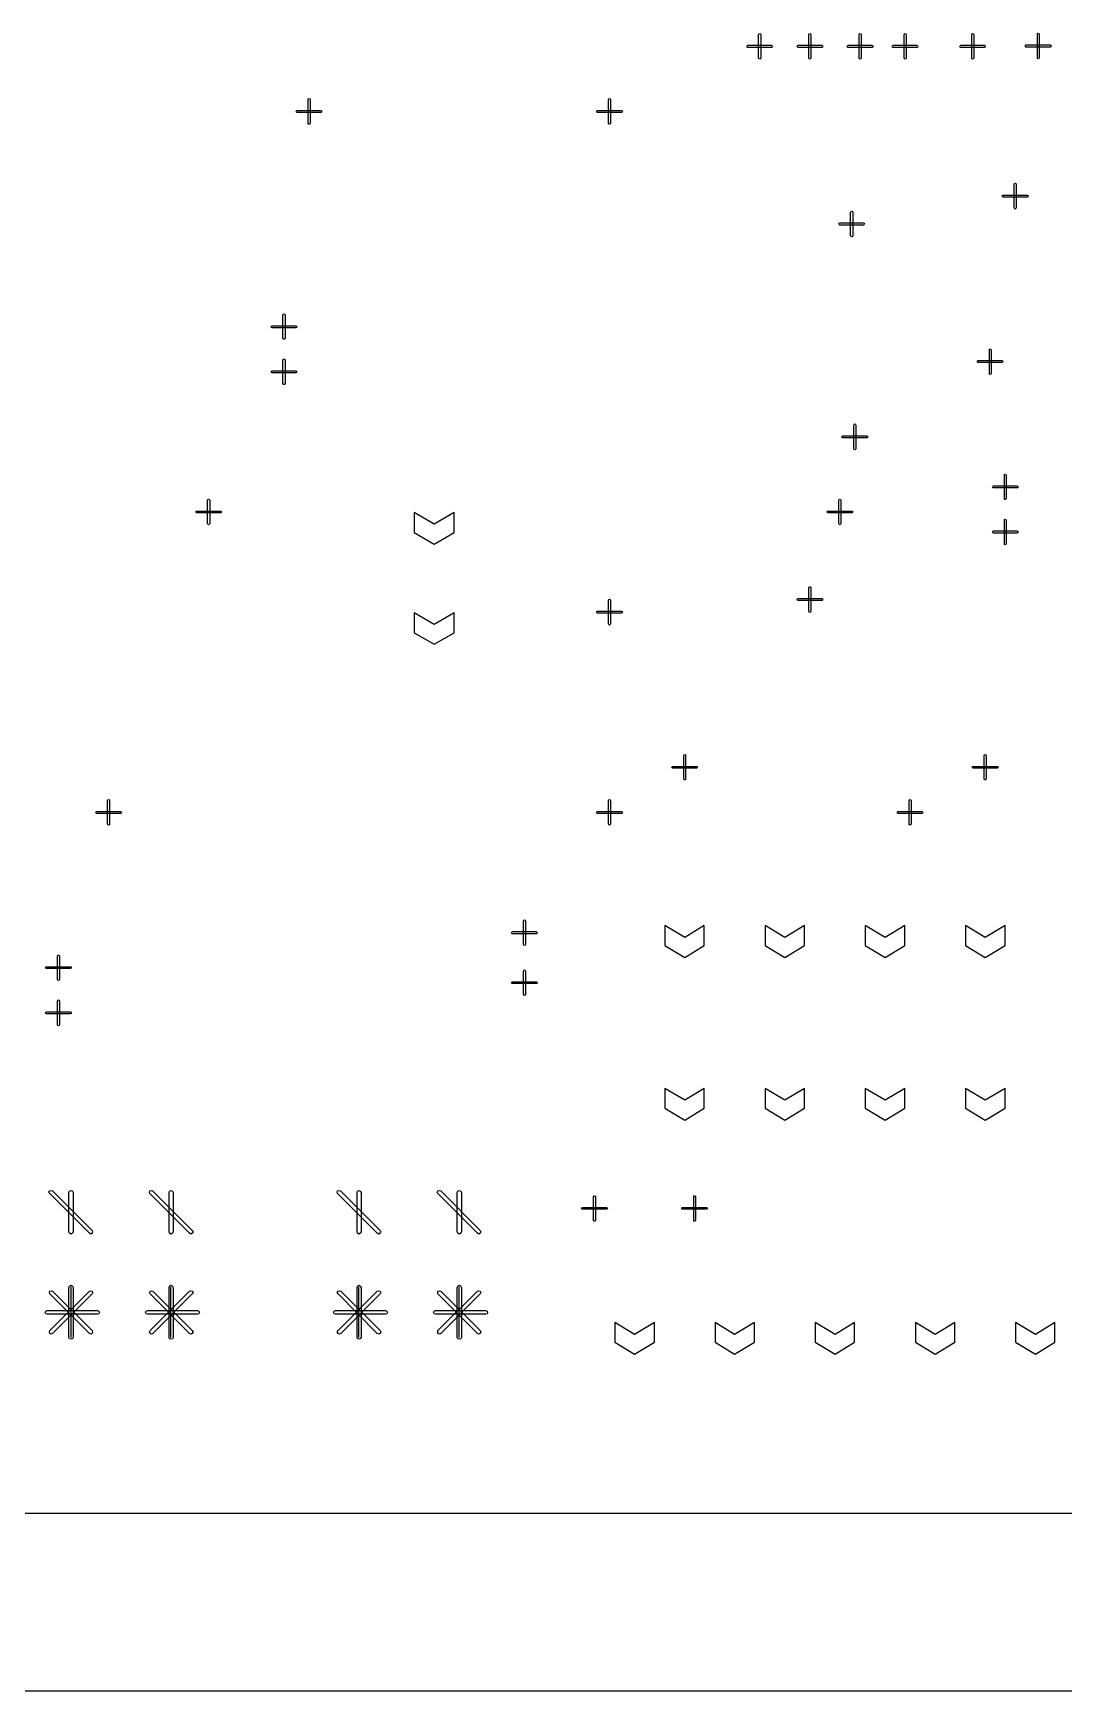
# Model space of a CAD drawing. Extents: x -658 to 530, y -320 to 521.
# Drawn here: x 167.1 to 241, y -12.7 to 106.2 of the extents above; entities that cross this region are included whole.
import ezdxf

# ---------------------------------------------------------------- set-up
doc = ezdxf.new("R2010")
doc.units = 0
doc.layers.add('1', color=1, linetype='CONTINUOUS')

msp = doc.modelspace()

# ---------------------------------------------------------------- linework, layer by layer
at = {"layer": '1'}
for p, q in [((219.1, 106.12), (219.13, 106.17)), ((219.1, 104.42), (219.1, 106.12)), ((219.13, 106.17), (219.18, 106.2)), ((219.18, 106.2), (219.23, 106.17)), ((219.23, 106.17), (219.25, 106.12)), ((219.25, 106.12), (219.25, 104.42)), ((222.7, 106.12), (222.73, 106.17)), ((222.7, 104.42), (222.7, 106.12)), ((222.73, 106.17), (222.78, 106.2)), ((222.78, 106.2), (222.83, 106.17)), ((222.83, 106.17), (222.85, 106.12)), ((222.85, 106.12), (222.85, 104.42)), ((226.3, 106.12), (226.33, 106.17)), ((226.3, 104.42), (226.3, 106.12)), ((226.33, 106.17), (226.38, 106.2)), ((226.38, 106.2), (226.43, 106.17)), ((226.43, 106.17), (226.45, 106.12)), ((226.45, 106.12), (226.45, 104.42)), ((229.53, 106.12), (229.55, 106.17)), ((229.53, 104.42), (229.53, 106.12)), ((229.55, 106.17), (229.6, 106.2)), ((229.6, 106.2), (229.65, 106.17)), ((229.65, 106.17), (229.68, 106.12)), ((229.68, 106.12), (229.68, 104.42)), ((234.38, 106.12), (234.4, 106.17)), ((234.38, 104.42), (234.38, 106.12)), ((234.4, 106.17), (234.45, 106.2)), ((234.45, 106.2), (234.5, 106.17)), ((234.5, 106.17), (234.53, 106.12)), ((234.53, 106.12), (234.53, 104.42)), ((239.1, 106.2), (239.15, 106.22)), ((239.1, 106.15), (239.1, 106.2)), ((239.1, 104.45), (239.1, 106.15)), ((239.15, 106.22), (239.2, 106.2)), ((239.2, 106.2), (239.23, 106.15)), ((239.23, 106.15), (239.23, 104.45)), ((218.25, 105.27), (218.28, 105.32)), ((218.28, 105.22), (218.25, 105.27)), ((218.28, 105.32), (218.33, 105.35)), ((218.33, 105.2), (218.28, 105.22)), ((218.33, 105.35), (220.03, 105.35)), ((220.03, 105.2), (218.33, 105.2)), ((220.03, 105.35), (220.08, 105.32)), ((220.08, 105.22), (220.03, 105.2)), ((220.08, 105.32), (220.1, 105.27)), ((220.1, 105.27), (220.08, 105.22)), ((221.85, 105.27), (221.88, 105.32)), ((221.88, 105.22), (221.85, 105.27)), ((221.88, 105.32), (221.93, 105.35)), ((221.93, 105.2), (221.88, 105.22)), ((221.93, 105.35), (223.63, 105.35)), ((223.63, 105.2), (221.93, 105.2)), ((223.63, 105.35), (223.68, 105.32)), ((223.68, 105.22), (223.63, 105.2)), ((223.68, 105.32), (223.7, 105.27)), ((223.7, 105.27), (223.68, 105.22)), ((225.45, 105.27), (225.48, 105.32)), ((225.48, 105.22), (225.45, 105.27)), ((225.48, 105.32), (225.53, 105.35)), ((225.53, 105.2), (225.48, 105.22)), ((225.53, 105.35), (227.23, 105.35)), ((227.23, 105.2), (225.53, 105.2)), ((227.23, 105.35), (227.28, 105.32)), ((227.28, 105.22), (227.23, 105.2)), ((227.28, 105.32), (227.28, 105.27)), ((227.28, 105.27), (227.28, 105.22)), ((228.68, 105.27), (228.7, 105.32)), ((228.7, 105.22), (228.68, 105.27)), ((228.7, 105.32), (228.75, 105.35)), ((228.75, 105.2), (228.7, 105.22)), ((228.75, 105.35), (230.45, 105.35)), ((230.45, 105.2), (228.75, 105.2)), ((230.45, 105.35), (230.5, 105.32)), ((230.5, 105.22), (230.45, 105.2)), ((230.5, 105.32), (230.53, 105.27)), ((230.53, 105.27), (230.5, 105.22)), ((233.53, 105.27), (233.55, 105.32)), ((233.55, 105.22), (233.53, 105.27)), ((233.55, 105.32), (233.6, 105.35)), ((233.6, 105.2), (233.55, 105.22)), ((233.6, 105.35), (235.3, 105.35)), ((235.3, 105.2), (233.6, 105.2)), ((235.3, 105.35), (235.35, 105.32)), ((235.35, 105.22), (235.3, 105.2)), ((235.35, 105.32), (235.38, 105.27)), ((235.38, 105.27), (235.35, 105.22)), ((238.25, 105.35), (238.3, 105.37)), ((238.25, 105.3), (238.25, 105.35)), ((238.25, 105.25), (238.25, 105.3)), ((238.3, 105.22), (238.25, 105.25)), ((238.3, 105.37), (240, 105.37)), ((240, 105.22), (238.3, 105.22)), ((240, 105.37), (240.05, 105.35)), ((240.05, 105.25), (240, 105.22)), ((240.05, 105.35), (240.08, 105.3)), ((240.08, 105.3), (240.05, 105.25)), ((219.13, 104.37), (219.1, 104.42)), ((219.18, 104.35), (219.13, 104.37)), ((219.23, 104.37), (219.18, 104.35)), ((219.25, 104.42), (219.23, 104.37)), ((222.73, 104.37), (222.7, 104.42)), ((222.78, 104.35), (222.73, 104.37)), ((222.83, 104.37), (222.78, 104.35)), ((222.85, 104.42), (222.83, 104.37)), ((226.33, 104.37), (226.3, 104.42)), ((226.38, 104.35), (226.33, 104.37)), ((226.43, 104.37), (226.38, 104.35)), ((226.45, 104.42), (226.43, 104.37)), ((229.55, 104.37), (229.53, 104.42)), ((229.6, 104.35), (229.55, 104.37)), ((229.65, 104.37), (229.6, 104.35)), ((229.68, 104.42), (229.65, 104.37)), ((234.4, 104.37), (234.38, 104.42)), ((234.45, 104.35), (234.4, 104.37)), ((234.5, 104.37), (234.45, 104.35)), ((234.53, 104.42), (234.5, 104.37)), ((239.1, 104.4), (239.1, 104.45)), ((239.15, 104.37), (239.1, 104.4)), ((239.2, 104.4), (239.15, 104.37)), ((239.23, 104.45), (239.2, 104.4)), ((186.78, 101.45), (186.8, 101.5)), ((186.78, 99.75), (186.78, 101.45)), ((186.8, 101.5), (186.85, 101.53)), ((186.85, 101.53), (186.9, 101.5)), ((186.9, 101.5), (186.93, 101.45)), ((186.93, 101.45), (186.93, 99.75)), ((208.33, 101.45), (208.35, 101.5)), ((208.33, 99.75), (208.33, 101.45)), ((208.35, 101.5), (208.4, 101.53)), ((208.4, 101.53), (208.45, 101.5)), ((208.45, 101.5), (208.48, 101.45)), ((208.48, 101.45), (208.48, 99.75)), ((185.93, 100.6), (185.95, 100.65)), ((185.95, 100.55), (185.93, 100.6)), ((185.95, 100.65), (186, 100.68)), ((186, 100.53), (185.95, 100.55)), ((186, 100.68), (187.7, 100.68)), ((187.7, 100.53), (186, 100.53)), ((187.7, 100.68), (187.75, 100.65)), ((187.75, 100.55), (187.7, 100.53)), ((187.75, 100.65), (187.75, 100.6)), ((187.75, 100.6), (187.75, 100.55)), ((207.48, 100.6), (207.5, 100.65)), ((207.5, 100.55), (207.48, 100.6)), ((207.5, 100.65), (207.55, 100.68)), ((207.55, 100.53), (207.5, 100.55)), ((207.55, 100.68), (209.25, 100.68)), ((209.25, 100.53), (207.55, 100.53)), ((209.25, 100.68), (209.3, 100.65)), ((209.3, 100.55), (209.25, 100.53)), ((209.3, 100.65), (209.33, 100.6)), ((209.33, 100.6), (209.3, 100.55)), ((186.8, 99.7), (186.78, 99.75)), ((186.85, 99.7), (186.8, 99.7)), ((186.9, 99.7), (186.85, 99.7)), ((186.93, 99.75), (186.9, 99.7)), ((208.35, 99.7), (208.33, 99.75)), ((208.4, 99.7), (208.35, 99.7)), ((208.45, 99.7), (208.4, 99.7)), ((208.48, 99.75), (208.45, 99.7)), ((237.43, 95.38), (237.45, 95.43)), ((237.43, 93.68), (237.43, 95.38)), ((237.45, 95.43), (237.5, 95.45)), ((237.5, 95.45), (237.55, 95.43)), ((237.55, 95.43), (237.58, 95.38)), ((237.58, 95.38), (237.58, 93.68)), ((236.58, 94.53), (236.6, 94.58)), ((236.6, 94.48), (236.58, 94.53)), ((236.6, 94.58), (236.65, 94.6)), ((236.65, 94.45), (236.6, 94.48)), ((236.65, 94.6), (238.35, 94.6)), ((238.35, 94.45), (236.65, 94.45)), ((238.35, 94.6), (238.4, 94.58)), ((238.4, 94.48), (238.35, 94.45)), ((238.4, 94.58), (238.43, 94.53)), ((238.43, 94.53), (238.4, 94.48)), ((225.7, 93.38), (225.73, 93.43)), ((225.7, 91.68), (225.7, 93.38)), ((225.73, 93.43), (225.78, 93.45)), ((225.78, 93.45), (225.83, 93.43)), ((225.83, 93.43), (225.85, 93.38)), ((225.85, 93.38), (225.85, 91.68)), ((237.45, 93.63), (237.43, 93.68)), ((237.5, 93.6), (237.45, 93.63)), ((237.55, 93.63), (237.5, 93.6)), ((237.58, 93.68), (237.55, 93.63)), ((224.85, 92.53), (224.88, 92.58)), ((224.88, 92.48), (224.85, 92.53)), ((224.88, 92.58), (224.93, 92.6)), ((224.93, 92.45), (224.88, 92.48)), ((224.93, 92.6), (226.63, 92.6)), ((226.63, 92.45), (224.93, 92.45)), ((225.73, 91.63), (225.7, 91.68)), ((225.78, 91.6), (225.73, 91.63)), ((225.83, 91.63), (225.78, 91.6)), ((225.85, 91.68), (225.83, 91.63)), ((226.63, 92.6), (226.68, 92.58)), ((226.68, 92.48), (226.63, 92.45)), ((226.68, 92.58), (226.7, 92.53)), ((226.7, 92.53), (226.68, 92.48)), ((184.98, 86), (185, 86.05)), ((184.98, 84.3), (184.98, 86)), ((185, 86.05), (185.05, 86.07)), ((185.05, 86.07), (185.1, 86.05)), ((185.1, 86.05), (185.13, 86)), ((185.13, 86), (185.13, 84.3)), ((184.13, 85.15), (184.15, 85.2)), ((184.15, 85.1), (184.13, 85.15)), ((184.15, 85.2), (184.2, 85.22)), ((184.2, 85.07), (184.15, 85.1)), ((184.2, 85.22), (185.9, 85.22)), ((185.9, 85.07), (184.2, 85.07)), ((185.9, 85.22), (185.95, 85.2)), ((185.95, 85.1), (185.9, 85.07)), ((185.95, 85.2), (185.98, 85.15)), ((185.98, 85.15), (185.95, 85.1)), ((185, 84.25), (184.98, 84.3)), ((185.05, 84.25), (185, 84.25)), ((185.1, 84.25), (185.05, 84.25)), ((185.13, 84.3), (185.1, 84.25)), ((235.65, 83.5), (235.65, 83.55)), ((235.65, 83.55), (235.7, 83.55)), ((235.65, 81.8), (235.65, 83.5)), ((235.7, 83.55), (235.75, 83.55)), ((235.75, 83.55), (235.78, 83.5)), ((235.78, 83.5), (235.78, 81.8)), ((184.98, 82.77), (185, 82.82)), ((184.98, 81.07), (184.98, 82.77)), ((185, 82.82), (185.05, 82.85)), ((185.05, 82.85), (185.1, 82.82)), ((185.1, 82.82), (185.13, 82.77)), ((185.13, 82.77), (185.13, 81.07)), ((234.8, 82.7), (234.85, 82.73)), ((234.8, 82.65), (234.8, 82.7)), ((234.8, 82.6), (234.8, 82.65)), ((234.85, 82.58), (234.8, 82.6)), ((234.85, 82.73), (236.55, 82.73)), ((236.55, 82.58), (234.85, 82.58)), ((236.55, 82.73), (236.6, 82.7)), ((236.6, 82.6), (236.55, 82.58)), ((236.6, 82.7), (236.63, 82.65)), ((236.63, 82.65), (236.6, 82.6)), ((184.13, 81.92), (184.15, 81.97)), ((184.15, 81.87), (184.13, 81.92)), ((184.15, 81.97), (184.2, 82)), ((184.2, 81.85), (184.15, 81.87)), ((184.2, 82), (185.9, 82)), ((185.9, 81.85), (184.2, 81.85)), ((185, 81.02), (184.98, 81.07)), ((185.05, 81), (185, 81.02)), ((185.1, 81.02), (185.05, 81)), ((185.13, 81.07), (185.1, 81.02)), ((185.9, 82), (185.95, 81.97)), ((185.95, 81.87), (185.9, 81.85)), ((185.95, 81.97), (185.98, 81.92)), ((185.98, 81.92), (185.95, 81.87)), ((235.65, 81.75), (235.65, 81.8)), ((235.7, 81.73), (235.65, 81.75)), ((235.75, 81.75), (235.7, 81.73)), ((235.78, 81.8), (235.75, 81.75)), ((225.1, 77.3), (225.15, 77.33)), ((225.15, 77.33), (226.85, 77.33)), ((225.93, 78.1), (225.95, 78.15)), ((225.93, 76.4), (225.93, 78.1)), ((225.95, 78.15), (226, 78.18)), ((226, 78.18), (226.05, 78.15)), ((226.05, 78.15), (226.08, 78.1)), ((226.08, 78.1), (226.08, 76.4)), ((226.85, 77.33), (226.9, 77.3)), ((225.1, 77.25), (225.1, 77.3)), ((225.1, 77.2), (225.1, 77.25)), ((225.15, 77.18), (225.1, 77.2)), ((226.85, 77.18), (225.15, 77.18)), ((225.95, 76.35), (225.93, 76.4)), ((226, 76.33), (225.95, 76.35)), ((226.05, 76.35), (226, 76.33)), ((226.08, 76.4), (226.05, 76.35)), ((226.9, 77.2), (226.85, 77.18)), ((226.9, 77.3), (226.93, 77.25)), ((226.93, 77.25), (226.9, 77.2)), ((236.73, 74.55), (236.78, 74.58)), ((236.73, 74.5), (236.73, 74.55)), ((236.73, 72.8), (236.73, 74.5)), ((236.78, 74.58), (236.83, 74.55)), ((236.83, 74.55), (236.85, 74.5)), ((236.85, 74.5), (236.85, 72.8)), ((179.58, 72.7), (179.6, 72.75)), ((179.58, 71.03), (179.58, 72.7)), ((179.6, 72.75), (179.65, 72.78)), ((179.65, 72.78), (179.7, 72.75)), ((179.7, 72.75), (179.73, 72.7)), ((179.73, 72.7), (179.73, 71.03)), ((224.85, 72.7), (224.88, 72.75)), ((224.85, 71.03), (224.85, 72.7)), ((224.88, 72.75), (224.93, 72.78)), ((224.93, 72.78), (224.98, 72.75)), ((224.98, 72.75), (225, 72.7)), ((225, 72.7), (225, 71.03)), ((235.88, 73.65), (235.9, 73.7)), ((235.9, 73.6), (235.88, 73.65)), ((235.9, 73.7), (235.95, 73.73)), ((235.95, 73.6), (235.9, 73.6)), ((235.95, 73.73), (237.63, 73.73)), ((237.63, 73.6), (235.95, 73.6)), ((236.73, 72.75), (236.73, 72.8)), ((236.78, 72.75), (236.73, 72.75)), ((236.83, 72.75), (236.78, 72.75)), ((236.85, 72.8), (236.83, 72.75)), ((237.63, 73.73), (237.68, 73.7)), ((237.68, 73.6), (237.63, 73.6)), ((237.68, 73.7), (237.7, 73.65)), ((237.7, 73.65), (237.68, 73.6)), ((178.73, 71.88), (178.75, 71.93)), ((178.75, 71.83), (178.73, 71.88)), ((178.75, 71.93), (178.8, 71.93)), ((178.8, 71.8), (178.75, 71.83)), ((178.8, 71.93), (180.5, 71.93)), ((180.5, 71.8), (178.8, 71.8)), ((180.5, 71.93), (180.55, 71.93)), ((180.55, 71.83), (180.5, 71.8)), ((180.55, 71.93), (180.58, 71.88)), ((180.58, 71.88), (180.55, 71.83)), ((195.83, 70.98), (194.4, 71.83)), ((194.4, 71.83), (194.4, 70.4)), ((197.25, 71.83), (195.83, 70.98)), ((197.25, 70.4), (197.25, 71.83)), ((224, 71.88), (224.03, 71.93)), ((224.03, 71.83), (224, 71.88)), ((224.03, 71.93), (224.08, 71.93)), ((224.08, 71.8), (224.03, 71.83)), ((224.08, 71.93), (225.78, 71.93)), ((225.78, 71.8), (224.08, 71.8)), ((225.78, 71.93), (225.83, 71.93)), ((225.83, 71.83), (225.78, 71.8)), ((225.83, 71.93), (225.85, 71.88)), ((225.85, 71.88), (225.83, 71.83)), ((179.6, 70.98), (179.58, 71.03)), ((179.65, 70.95), (179.6, 70.98)), ((179.7, 70.98), (179.65, 70.95)), ((179.73, 71.03), (179.7, 70.98)), ((194.4, 70.4), (195.83, 69.55)), ((195.83, 69.55), (197.25, 70.4)), ((224.88, 70.98), (224.85, 71.03)), ((224.93, 70.95), (224.88, 70.98)), ((224.98, 70.98), (224.93, 70.95)), ((225, 71.03), (224.98, 70.98)), ((235.88, 70.43), (235.9, 70.48)), ((235.9, 70.38), (235.88, 70.43)), ((235.9, 70.48), (235.95, 70.5)), ((235.95, 70.35), (235.9, 70.38)), ((235.95, 70.5), (237.63, 70.5)), ((237.63, 70.35), (235.95, 70.35)), ((236.73, 71.33), (236.78, 71.35)), ((236.73, 71.28), (236.73, 71.33)), ((236.73, 69.58), (236.73, 71.28)), ((236.78, 71.35), (236.83, 71.33)), ((236.83, 71.33), (236.85, 71.28)), ((236.85, 71.28), (236.85, 69.58)), ((237.63, 70.5), (237.68, 70.48)), ((237.68, 70.38), (237.63, 70.35)), ((237.68, 70.48), (237.7, 70.43)), ((237.7, 70.43), (237.68, 70.38)), ((236.73, 69.53), (236.73, 69.58)), ((236.78, 69.5), (236.73, 69.53)), ((236.83, 69.53), (236.78, 69.5)), ((236.85, 69.58), (236.83, 69.53)), ((208.33, 65.53), (208.35, 65.58)), ((208.33, 63.83), (208.33, 65.53)), ((208.35, 65.58), (208.4, 65.6)), ((208.4, 65.6), (208.45, 65.58)), ((208.45, 65.58), (208.48, 65.53)), ((208.48, 65.53), (208.48, 63.83)), ((221.85, 65.58), (221.88, 65.63)), ((221.88, 65.53), (221.85, 65.58)), ((221.88, 65.63), (221.93, 65.65)), ((221.93, 65.5), (221.88, 65.53)), ((221.93, 65.65), (223.63, 65.65)), ((223.63, 65.5), (221.93, 65.5)), ((222.7, 66.43), (222.73, 66.48)), ((222.7, 64.73), (222.7, 66.43)), ((222.73, 66.48), (222.78, 66.5)), ((222.78, 66.5), (222.83, 66.48)), ((222.83, 66.48), (222.85, 66.43)), ((222.85, 66.43), (222.85, 64.73)), ((223.63, 65.65), (223.68, 65.63)), ((223.68, 65.53), (223.63, 65.5)), ((223.68, 65.63), (223.7, 65.58)), ((223.7, 65.58), (223.68, 65.53)), ((195.83, 63.78), (194.4, 64.63)), ((194.4, 64.63), (194.4, 63.2)), ((197.25, 64.63), (195.83, 63.78)), ((197.25, 63.2), (197.25, 64.63)), ((207.48, 64.68), (207.5, 64.73)), ((207.5, 64.63), (207.48, 64.68)), ((207.5, 64.73), (207.55, 64.75)), ((207.55, 64.6), (207.5, 64.63)), ((207.55, 64.75), (209.25, 64.75)), ((209.25, 64.6), (207.55, 64.6)), ((209.25, 64.75), (209.3, 64.73)), ((209.3, 64.63), (209.25, 64.6)), ((209.3, 64.73), (209.33, 64.68)), ((209.33, 64.68), (209.3, 64.63)), ((222.73, 64.68), (222.7, 64.73)), ((222.78, 64.65), (222.73, 64.68)), ((222.83, 64.68), (222.78, 64.65)), ((222.85, 64.73), (222.83, 64.68)), ((194.4, 63.2), (195.83, 62.38)), ((195.83, 62.38), (197.25, 63.2)), ((208.35, 63.78), (208.33, 63.83)), ((208.4, 63.75), (208.35, 63.78)), ((208.45, 63.78), (208.4, 63.75)), ((208.48, 63.83), (208.45, 63.78)), ((212.88, 53.55), (212.9, 53.6)), ((212.9, 53.5), (212.88, 53.55)), ((212.9, 53.6), (212.95, 53.6)), ((212.95, 53.6), (214.65, 53.6)), ((213.73, 54.38), (213.75, 54.43)), ((213.73, 52.7), (213.73, 54.38)), ((213.75, 54.43), (213.8, 54.45)), ((213.8, 54.45), (213.85, 54.43)), ((213.85, 54.43), (213.85, 54.38)), ((213.85, 54.38), (213.85, 52.7)), ((214.65, 53.6), (214.7, 53.6)), ((214.7, 53.6), (214.7, 53.55)), ((214.7, 53.55), (214.7, 53.5)), ((234.43, 53.55), (234.45, 53.6)), ((234.45, 53.5), (234.43, 53.55)), ((234.45, 53.6), (234.5, 53.6)), ((234.5, 53.6), (236.2, 53.6)), ((235.28, 54.38), (235.3, 54.43)), ((235.28, 52.7), (235.28, 54.38)), ((235.3, 54.43), (235.35, 54.45)), ((235.35, 54.45), (235.4, 54.43)), ((235.4, 54.43), (235.43, 54.38)), ((235.43, 54.38), (235.43, 52.7)), ((236.2, 53.6), (236.25, 53.6)), ((236.25, 53.6), (236.28, 53.55)), ((236.28, 53.55), (236.25, 53.5)), ((212.95, 53.48), (212.9, 53.5)), ((214.65, 53.48), (212.95, 53.48)), ((213.75, 52.65), (213.73, 52.7)), ((213.8, 52.63), (213.75, 52.65)), ((213.85, 52.65), (213.8, 52.63)), ((213.85, 52.7), (213.85, 52.65)), ((214.7, 53.5), (214.65, 53.48)), ((234.5, 53.48), (234.45, 53.5)), ((236.2, 53.48), (234.5, 53.48)), ((235.3, 52.65), (235.28, 52.7)), ((235.35, 52.63), (235.3, 52.65)), ((235.4, 52.65), (235.35, 52.63)), ((235.43, 52.7), (235.4, 52.65)), ((236.25, 53.5), (236.2, 53.48)), ((172.4, 51.15), (172.43, 51.2)), ((172.4, 49.45), (172.4, 51.15)), ((172.43, 51.2), (172.48, 51.23)), ((172.48, 51.23), (172.53, 51.2)), ((172.53, 51.2), (172.55, 51.15)), ((172.55, 51.15), (172.55, 49.45)), ((208.33, 51.15), (208.35, 51.2)), ((208.33, 49.45), (208.33, 51.15)), ((208.35, 51.2), (208.4, 51.23)), ((208.4, 51.23), (208.45, 51.2)), ((208.45, 51.2), (208.48, 51.15)), ((208.48, 51.15), (208.48, 49.45)), ((229.9, 51.2), (229.95, 51.23)), ((229.9, 51.15), (229.9, 51.2)), ((229.9, 49.45), (229.9, 51.15)), ((229.95, 51.23), (230, 51.2)), ((230, 51.2), (230.03, 51.15)), ((230.03, 51.15), (230.03, 49.45)), ((171.55, 50.3), (171.58, 50.35)), ((171.58, 50.25), (171.55, 50.3)), ((171.58, 50.35), (171.63, 50.38)), ((171.63, 50.23), (171.58, 50.25)), ((171.63, 50.38), (173.33, 50.38)), ((173.33, 50.23), (171.63, 50.23)), ((173.33, 50.38), (173.38, 50.35)), ((173.38, 50.25), (173.33, 50.23)), ((173.38, 50.35), (173.4, 50.3)), ((173.4, 50.3), (173.38, 50.25)), ((207.48, 50.3), (207.5, 50.35)), ((207.5, 50.25), (207.48, 50.3)), ((207.5, 50.35), (207.55, 50.38)), ((207.55, 50.23), (207.5, 50.25)), ((207.55, 50.38), (209.25, 50.38)), ((209.25, 50.23), (207.55, 50.23)), ((209.25, 50.38), (209.3, 50.35)), ((209.3, 50.25), (209.25, 50.23)), ((209.3, 50.35), (209.33, 50.3)), ((209.33, 50.3), (209.3, 50.25)), ((229.05, 50.35), (229.1, 50.38)), ((229.05, 50.3), (229.05, 50.35)), ((229.05, 50.25), (229.05, 50.3)), ((229.1, 50.23), (229.05, 50.25)), ((229.1, 50.38), (230.8, 50.38)), ((230.8, 50.23), (229.1, 50.23)), ((230.8, 50.38), (230.85, 50.35)), ((230.85, 50.25), (230.8, 50.23)), ((230.85, 50.35), (230.88, 50.3)), ((230.88, 50.3), (230.85, 50.25)), ((172.43, 49.4), (172.4, 49.45)), ((172.48, 49.38), (172.43, 49.4)), ((172.53, 49.4), (172.48, 49.38)), ((172.55, 49.45), (172.53, 49.4)), ((208.35, 49.4), (208.33, 49.45)), ((208.4, 49.38), (208.35, 49.4)), ((208.45, 49.4), (208.4, 49.38)), ((208.48, 49.45), (208.45, 49.4)), ((229.9, 49.4), (229.9, 49.45)), ((229.95, 49.38), (229.9, 49.4)), ((230, 49.4), (229.95, 49.38)), ((230.03, 49.45), (230, 49.4)), ((201.38, 41.67), (201.4, 41.72)), ((201.4, 41.62), (201.38, 41.67)), ((201.4, 41.72), (201.45, 41.75)), ((201.45, 41.75), (203.15, 41.75)), ((202.23, 42.52), (202.25, 42.57)), ((202.23, 40.82), (202.23, 42.52)), ((202.25, 42.57), (202.3, 42.6)), ((202.3, 42.6), (202.35, 42.57)), ((202.35, 42.57), (202.38, 42.52)), ((202.38, 42.52), (202.38, 40.82)), ((203.15, 41.75), (203.2, 41.72)), ((203.2, 41.72), (203.23, 41.67)), ((203.23, 41.67), (203.2, 41.62)), ((213.8, 41.33), (212.38, 42.18)), ((212.38, 42.18), (212.38, 40.75)), ((215.2, 42.18), (213.8, 41.33)), ((215.2, 40.75), (215.2, 42.18)), ((220.98, 41.33), (219.58, 42.18)), ((219.58, 42.18), (219.58, 40.75)), ((222.4, 42.18), (220.98, 41.33)), ((222.4, 40.75), (222.4, 42.18)), ((228.18, 41.33), (226.75, 42.18)), ((226.75, 42.18), (226.75, 40.75)), ((229.58, 42.18), (228.18, 41.33)), ((229.58, 40.75), (229.58, 42.18)), ((235.35, 41.33), (233.93, 42.18)), ((233.93, 42.18), (233.93, 40.75)), ((236.78, 42.18), (235.35, 41.33)), ((236.78, 40.75), (236.78, 42.18)), ((201.45, 41.6), (201.4, 41.62)), ((203.15, 41.6), (201.45, 41.6)), ((202.25, 40.77), (202.23, 40.82)), ((202.3, 40.75), (202.25, 40.77)), ((202.35, 40.77), (202.3, 40.75)), ((202.38, 40.82), (202.35, 40.77)), ((203.2, 41.62), (203.15, 41.6)), ((212.38, 40.75), (213.8, 39.9)), ((213.8, 39.9), (215.2, 40.75)), ((219.58, 40.75), (220.98, 39.9)), ((220.98, 39.9), (222.4, 40.75)), ((226.75, 40.75), (228.18, 39.9)), ((228.18, 39.9), (229.58, 40.75)), ((233.93, 40.75), (235.35, 39.9)), ((235.35, 39.9), (236.78, 40.75)), ((168.8, 40.02), (168.83, 40.07)), ((168.8, 38.32), (168.8, 40.02)), ((168.83, 40.07), (168.88, 40.07)), ((168.88, 40.07), (168.93, 40.07)), ((168.93, 40.07), (168.95, 40.02)), ((168.95, 40.02), (168.95, 38.32)), ((167.95, 39.17), (167.98, 39.22)), ((167.98, 39.12), (167.95, 39.17)), ((167.98, 39.22), (168.03, 39.22)), ((168.03, 39.1), (167.98, 39.12)), ((168.03, 39.22), (169.73, 39.22)), ((169.73, 39.1), (168.03, 39.1)), ((168.83, 38.27), (168.8, 38.32)), ((168.88, 38.25), (168.83, 38.27)), ((168.93, 38.27), (168.88, 38.25)), ((168.95, 38.32), (168.93, 38.27)), ((169.73, 39.22), (169.78, 39.22)), ((169.78, 39.12), (169.73, 39.1)), ((169.78, 39.22), (169.8, 39.17)), ((169.8, 39.17), (169.78, 39.12)), ((201.38, 38.07), (201.4, 38.12)), ((201.4, 38.02), (201.38, 38.07)), ((201.4, 38.12), (201.45, 38.15)), ((201.45, 38.15), (203.15, 38.15)), ((202.23, 38.92), (202.25, 38.97)), ((202.23, 37.25), (202.23, 38.92)), ((202.25, 38.97), (202.3, 39)), ((202.3, 39), (202.35, 38.97)), ((202.35, 38.97), (202.38, 38.92)), ((202.38, 38.92), (202.38, 37.25)), ((203.15, 38.15), (203.2, 38.12)), ((203.2, 38.12), (203.23, 38.07)), ((203.23, 38.07), (203.2, 38.02)), ((201.45, 38.02), (201.4, 38.02)), ((203.15, 38.02), (201.45, 38.02)), ((202.25, 37.2), (202.23, 37.25)), ((202.3, 37.17), (202.25, 37.2)), ((202.35, 37.2), (202.3, 37.17)), ((202.38, 37.25), (202.35, 37.2)), ((203.2, 38.02), (203.15, 38.02)), ((167.95, 35.92), (167.98, 35.97)), ((167.98, 35.87), (167.95, 35.92)), ((167.98, 35.97), (168.03, 36)), ((168.03, 35.85), (167.98, 35.87)), ((168.03, 36), (169.73, 36)), ((169.73, 35.85), (168.03, 35.85)), ((168.8, 36.77), (168.83, 36.82)), ((168.8, 35.07), (168.8, 36.77)), ((168.83, 36.82), (168.88, 36.85)), ((168.88, 36.85), (168.93, 36.82)), ((168.93, 36.82), (168.95, 36.77)), ((168.95, 36.77), (168.95, 35.07)), ((169.73, 36), (169.78, 35.97)), ((169.78, 35.87), (169.73, 35.85)), ((169.78, 35.97), (169.8, 35.92)), ((169.8, 35.92), (169.78, 35.87)), ((168.83, 35.02), (168.8, 35.07)), ((168.88, 35), (168.83, 35.02)), ((168.93, 35.02), (168.88, 35)), ((168.95, 35.07), (168.93, 35.02)), ((213.8, 29.65), (212.38, 30.5)), ((212.38, 30.5), (212.38, 29.08)), ((215.2, 30.5), (213.8, 29.65)), ((215.2, 29.08), (215.2, 30.5)), ((220.98, 29.65), (219.58, 30.5)), ((219.58, 30.5), (219.58, 29.08)), ((222.4, 30.5), (220.98, 29.65)), ((222.4, 29.08), (222.4, 30.5)), ((228.18, 29.65), (226.75, 30.5)), ((226.75, 30.5), (226.75, 29.08)), ((229.58, 30.5), (228.18, 29.65)), ((229.58, 29.08), (229.58, 30.5)), ((235.35, 29.65), (233.93, 30.5)), ((233.93, 30.5), (233.93, 29.08)), ((236.78, 30.5), (235.35, 29.65)), ((236.78, 29.08), (236.78, 30.5)), ((212.38, 29.08), (213.8, 28.23)), ((213.8, 28.23), (215.2, 29.08)), ((219.58, 29.08), (220.98, 28.23)), ((220.98, 28.23), (222.4, 29.08)), ((226.75, 29.08), (228.18, 28.23)), ((228.18, 28.23), (229.58, 29.08)), ((233.93, 29.08), (235.35, 28.23)), ((235.35, 28.23), (236.78, 29.08)), ((168.2, 23.05), (168.25, 23.15)), ((168.25, 22.95), (168.2, 23.05)), ((168.25, 23.15), (168.35, 23.17)), ((171.1, 20.1), (168.25, 22.95)), ((168.35, 23.17), (168.45, 23.15)), ((168.45, 23.15), (171.3, 20.3)), ((169.63, 23.02), (169.68, 23.12)), ((169.63, 20.2), (169.63, 23.02)), ((169.68, 23.12), (169.78, 23.17)), ((169.78, 23.17), (169.88, 23.12)), ((169.88, 23.12), (169.93, 23.02)), ((169.93, 23.02), (169.93, 20.2)), ((175.4, 23.05), (175.43, 23.15)), ((175.43, 22.95), (175.4, 23.05)), ((175.43, 23.15), (175.53, 23.17)), ((178.28, 20.1), (175.43, 22.95)), ((175.53, 23.17), (175.63, 23.15)), ((175.63, 23.15), (178.48, 20.3)), ((176.83, 23.02), (176.85, 23.12)), ((176.83, 20.2), (176.83, 23.02)), ((176.85, 23.12), (176.95, 23.17)), ((176.95, 23.17), (177.05, 23.12)), ((177.05, 23.12), (177.1, 23.02)), ((177.1, 23.02), (177.1, 20.2)), ((188.88, 23.05), (188.9, 23.15)), ((188.9, 22.95), (188.88, 23.05)), ((188.9, 23.15), (189, 23.17)), ((191.75, 20.1), (188.9, 22.95)), ((189, 23.17), (189.1, 23.15)), ((189.1, 23.15), (191.95, 20.3)), ((190.3, 23.02), (190.33, 23.12)), ((190.3, 20.2), (190.3, 23.02)), ((190.33, 23.12), (190.43, 23.17)), ((190.43, 23.17), (190.53, 23.12)), ((190.53, 23.12), (190.58, 23.02)), ((190.58, 23.02), (190.58, 20.2)), ((196.05, 23.05), (196.1, 23.15)), ((196.1, 22.95), (196.05, 23.05)), ((196.1, 23.15), (196.2, 23.17)), ((198.93, 20.1), (196.1, 22.95)), ((196.2, 23.17), (196.3, 23.15)), ((196.3, 23.15), (199.13, 20.3)), ((197.48, 23.02), (197.53, 23.12)), ((197.48, 20.2), (197.48, 23.02)), ((197.53, 23.12), (197.63, 23.17)), ((197.63, 23.17), (197.73, 23.12)), ((197.73, 23.12), (197.78, 23.02)), ((197.78, 23.02), (197.78, 20.2)), ((207.25, 22.73), (207.28, 22.78)), ((207.25, 21.03), (207.25, 22.73)), ((207.28, 22.78), (207.33, 22.8)), ((207.33, 22.8), (207.38, 22.78)), ((207.38, 22.78), (207.4, 22.73)), ((207.4, 22.73), (207.4, 21.03)), ((214.45, 22.78), (214.5, 22.8)), ((214.45, 22.73), (214.45, 22.78)), ((214.45, 21.03), (214.45, 22.73)), ((214.5, 22.8), (214.55, 22.78)), ((214.55, 22.78), (214.58, 22.73)), ((214.58, 22.73), (214.58, 21.03)), ((206.4, 21.88), (206.43, 21.93)), ((206.43, 21.83), (206.4, 21.88)), ((206.43, 21.93), (206.48, 21.95)), ((206.48, 21.83), (206.43, 21.83)), ((206.48, 21.95), (208.18, 21.95)), ((208.18, 21.83), (206.48, 21.83)), ((208.18, 21.95), (208.23, 21.93)), ((208.23, 21.83), (208.18, 21.83)), ((208.23, 21.93), (208.25, 21.88)), ((208.25, 21.88), (208.23, 21.83)), ((213.6, 21.93), (213.65, 21.95)), ((213.6, 21.88), (213.6, 21.93)), ((213.6, 21.83), (213.6, 21.88)), ((213.65, 21.83), (213.6, 21.83)), ((213.65, 21.95), (215.35, 21.95)), ((215.35, 21.83), (213.65, 21.83)), ((215.35, 21.95), (215.4, 21.93)), ((215.4, 21.83), (215.35, 21.83)), ((215.4, 21.93), (215.43, 21.88)), ((215.43, 21.88), (215.4, 21.83)), ((171.3, 20.3), (171.33, 20.2)), ((178.48, 20.3), (178.53, 20.2)), ((191.95, 20.3), (192, 20.2)), ((199.13, 20.3), (199.18, 20.2)), ((207.28, 20.98), (207.25, 21.03)), ((207.33, 20.98), (207.28, 20.98)), ((207.38, 20.98), (207.33, 20.98)), ((207.4, 21.03), (207.38, 20.98)), ((214.45, 20.98), (214.45, 21.03)), ((214.5, 20.98), (214.45, 20.98)), ((214.55, 20.98), (214.5, 20.98)), ((214.58, 21.03), (214.55, 20.98)), ((169.68, 20.1), (169.63, 20.2)), ((169.78, 20.05), (169.68, 20.1)), ((169.88, 20.1), (169.78, 20.05)), ((169.93, 20.2), (169.88, 20.1)), ((171.2, 20.05), (171.1, 20.1)), ((171.3, 20.1), (171.2, 20.05)), ((171.33, 20.2), (171.3, 20.1)), ((176.85, 20.1), (176.83, 20.2)), ((176.95, 20.05), (176.85, 20.1)), ((177.05, 20.1), (176.95, 20.05)), ((177.1, 20.2), (177.05, 20.1)), ((178.38, 20.05), (178.28, 20.1)), ((178.48, 20.1), (178.38, 20.05)), ((178.53, 20.2), (178.48, 20.1)), ((190.33, 20.1), (190.3, 20.2)), ((190.43, 20.05), (190.33, 20.1)), ((190.53, 20.1), (190.43, 20.05)), ((190.58, 20.2), (190.53, 20.1)), ((191.85, 20.05), (191.75, 20.1)), ((191.95, 20.1), (191.85, 20.05)), ((192, 20.2), (191.95, 20.1)), ((197.53, 20.1), (197.48, 20.2)), ((197.63, 20.05), (197.53, 20.1)), ((197.73, 20.1), (197.63, 20.05)), ((197.78, 20.2), (197.73, 20.1)), ((199.03, 20.05), (198.93, 20.1)), ((199.13, 20.1), (199.03, 20.05)), ((199.18, 20.2), (199.13, 20.1)), ((168.23, 15.85), (168.25, 15.95)), ((168.25, 15.75), (168.23, 15.85)), ((168.25, 15.95), (168.35, 15.97)), ((168.25, 13.12), (171.1, 15.95)), ((171.1, 12.92), (168.25, 15.75)), ((168.35, 15.97), (168.45, 15.95)), ((168.45, 15.95), (171.3, 13.12)), ((171.3, 15.75), (168.45, 12.92)), ((169.63, 16.22), (169.68, 16.32)), ((169.63, 12.62), (169.63, 16.22)), ((169.68, 16.32), (169.78, 16.37)), ((169.78, 16.37), (169.88, 16.32)), ((169.78, 12.63), (169.78, 16.23)), ((169.78, 12.63), (169.78, 16.23)), ((169.78, 12.63), (169.78, 16.23)), ((169.88, 16.32), (169.93, 16.22)), ((169.93, 16.22), (169.93, 12.62)), ((171.1, 15.95), (171.2, 15.97)), ((171.2, 15.97), (171.3, 15.95)), ((171.3, 15.95), (171.33, 15.85)), ((171.33, 15.85), (171.3, 15.75)), ((175.4, 15.85), (175.45, 15.95)), ((175.45, 15.75), (175.4, 15.85)), ((175.45, 15.95), (175.55, 15.97)), ((175.45, 13.12), (178.28, 15.95)), ((178.28, 12.92), (175.45, 15.75)), ((175.55, 15.97), (175.65, 15.95)), ((175.65, 15.95), (178.48, 13.12)), ((178.48, 15.75), (175.65, 12.92)), ((176.83, 16.22), (176.85, 16.32)), ((176.83, 12.62), (176.83, 16.22)), ((176.85, 16.32), (176.95, 16.37)), ((176.95, 16.37), (177.05, 16.32)), ((176.95, 12.63), (176.95, 16.23)), ((176.95, 12.63), (176.95, 16.23)), ((176.95, 12.63), (176.95, 16.23)), ((177.05, 16.32), (177.1, 16.22)), ((177.1, 16.22), (177.1, 12.62)), ((178.28, 15.95), (178.38, 15.97)), ((178.38, 15.97), (178.48, 15.95)), ((178.48, 15.95), (178.53, 15.85)), ((178.53, 15.85), (178.48, 15.75)), ((188.88, 15.85), (188.93, 15.95)), ((188.93, 15.75), (188.88, 15.85)), ((188.93, 15.95), (189.03, 15.97)), ((188.93, 13.12), (191.75, 15.95)), ((191.75, 12.92), (188.93, 15.75)), ((189.03, 15.97), (189.13, 15.95)), ((189.13, 15.95), (191.95, 13.12)), ((191.95, 15.75), (189.13, 12.92)), ((190.3, 16.22), (190.33, 16.32)), ((190.3, 12.62), (190.3, 16.22)), ((190.33, 16.32), (190.43, 16.37)), ((190.43, 16.37), (190.53, 16.32)), ((190.43, 12.63), (190.43, 16.23)), ((190.43, 12.63), (190.43, 16.23)), ((190.43, 12.63), (190.43, 16.23)), ((190.53, 16.32), (190.58, 16.22)), ((190.58, 16.22), (190.58, 12.62)), ((191.75, 15.95), (191.85, 15.97)), ((191.85, 15.97), (191.95, 15.95)), ((191.95, 15.95), (192, 15.85)), ((192, 15.85), (191.95, 15.75)), ((196.08, 15.85), (196.1, 15.95)), ((196.1, 15.75), (196.08, 15.85)), ((196.1, 15.95), (196.2, 15.97)), ((196.1, 13.12), (198.93, 15.95)), ((198.93, 12.92), (196.1, 15.75)), ((196.2, 15.97), (196.3, 15.95)), ((196.3, 15.95), (199.13, 13.12)), ((199.13, 15.75), (196.3, 12.92)), ((197.48, 16.22), (197.53, 16.32)), ((197.48, 12.62), (197.48, 16.22)), ((197.53, 16.32), (197.63, 16.37)), ((197.63, 16.37), (197.73, 16.32)), ((197.63, 12.63), (197.63, 16.23)), ((197.63, 12.63), (197.63, 16.23)), ((197.63, 12.63), (197.63, 16.23)), ((197.73, 16.32), (197.78, 16.22)), ((197.78, 16.22), (197.78, 12.62)), ((198.93, 15.95), (199.03, 15.97)), ((199.03, 15.97), (199.13, 15.95)), ((199.13, 15.95), (199.18, 15.85)), ((199.18, 15.85), (199.13, 15.75)), ((167.93, 14.42), (167.98, 14.52)), ((167.98, 14.32), (167.93, 14.42)), ((167.98, 14.52), (168.08, 14.57)), ((168.08, 14.3), (167.98, 14.32)), ((168.08, 14.57), (171.68, 14.57)), ((171.68, 14.3), (168.08, 14.3)), ((171.68, 14.57), (171.78, 14.52)), ((171.78, 14.32), (171.68, 14.3)), ((171.78, 14.52), (171.83, 14.42)), ((171.83, 14.42), (171.78, 14.32)), ((175.13, 14.42), (175.18, 14.52)), ((175.18, 14.32), (175.13, 14.42)), ((175.18, 14.52), (175.28, 14.57)), ((175.28, 14.3), (175.18, 14.32)), ((175.28, 14.57), (178.85, 14.57)), ((178.85, 14.3), (175.28, 14.3)), ((178.85, 14.57), (178.95, 14.52)), ((178.95, 14.32), (178.85, 14.3)), ((178.95, 14.52), (179, 14.42)), ((179, 14.42), (178.95, 14.32)), ((188.6, 14.42), (188.65, 14.52)), ((188.65, 14.32), (188.6, 14.42)), ((188.65, 14.52), (188.75, 14.57)), ((188.75, 14.3), (188.65, 14.32)), ((188.75, 14.57), (192.33, 14.57)), ((192.33, 14.3), (188.75, 14.3)), ((192.33, 14.57), (192.43, 14.52)), ((192.43, 14.32), (192.33, 14.3)), ((192.43, 14.52), (192.48, 14.42)), ((192.48, 14.42), (192.43, 14.32)), ((195.78, 14.42), (195.83, 14.52)), ((195.83, 14.32), (195.78, 14.42)), ((195.83, 14.52), (195.93, 14.57)), ((195.93, 14.3), (195.83, 14.32)), ((195.93, 14.57), (199.53, 14.57)), ((199.53, 14.3), (195.93, 14.3)), ((199.53, 14.57), (199.63, 14.52)), ((199.63, 14.32), (199.53, 14.3)), ((199.63, 14.52), (199.65, 14.42)), ((199.65, 14.42), (199.63, 14.32)), ((168.23, 13.02), (168.25, 13.12)), ((171.3, 13.12), (171.33, 13.02)), ((175.4, 13.02), (175.45, 13.12)), ((178.48, 13.12), (178.53, 13.02)), ((188.88, 13.02), (188.93, 13.12)), ((191.95, 13.12), (192, 13.02)), ((196.08, 13.02), (196.1, 13.12)), ((199.13, 13.12), (199.18, 13.02)), ((210.2, 12.85), (208.78, 13.7)), ((208.78, 13.7), (208.78, 12.28)), ((211.63, 13.7), (210.2, 12.85)), ((211.63, 12.28), (211.63, 13.7)), ((217.38, 12.85), (215.98, 13.7)), ((215.98, 13.7), (215.98, 12.28)), ((218.8, 13.7), (217.38, 12.85)), ((218.8, 12.28), (218.8, 13.7)), ((224.58, 12.85), (223.15, 13.7)), ((223.15, 13.7), (223.15, 12.28)), ((225.98, 13.7), (224.58, 12.85)), ((225.98, 12.28), (225.98, 13.7)), ((231.75, 12.85), (230.35, 13.7)), ((230.35, 13.7), (230.35, 12.28)), ((233.18, 13.7), (231.75, 12.85)), ((233.18, 12.28), (233.18, 13.7)), ((238.95, 12.85), (237.53, 13.7)), ((237.53, 13.7), (237.53, 12.28)), ((240.35, 13.7), (238.95, 12.85)), ((240.35, 12.28), (240.35, 13.7)), ((168.25, 12.92), (168.23, 13.02)), ((168.35, 12.87), (168.25, 12.92)), ((168.45, 12.92), (168.35, 12.87)), ((169.68, 12.52), (169.63, 12.62)), ((169.78, 12.5), (169.68, 12.52)), ((169.88, 12.52), (169.78, 12.5)), ((169.93, 12.62), (169.88, 12.52)), ((171.2, 12.87), (171.1, 12.92)), ((171.3, 12.92), (171.2, 12.87)), ((171.33, 13.02), (171.3, 12.92)), ((175.45, 12.92), (175.4, 13.02)), ((175.55, 12.87), (175.45, 12.92)), ((175.65, 12.92), (175.55, 12.87)), ((176.85, 12.52), (176.83, 12.62)), ((176.95, 12.5), (176.85, 12.52)), ((177.05, 12.52), (176.95, 12.5)), ((177.1, 12.62), (177.05, 12.52)), ((178.38, 12.87), (178.28, 12.92)), ((178.48, 12.92), (178.38, 12.87)), ((178.53, 13.02), (178.48, 12.92)), ((188.93, 12.92), (188.88, 13.02)), ((189.03, 12.87), (188.93, 12.92)), ((189.13, 12.92), (189.03, 12.87)), ((190.33, 12.52), (190.3, 12.62)), ((190.43, 12.5), (190.33, 12.52)), ((190.53, 12.52), (190.43, 12.5)), ((190.58, 12.62), (190.53, 12.52)), ((191.85, 12.87), (191.75, 12.92)), ((191.95, 12.92), (191.85, 12.87)), ((192, 13.02), (191.95, 12.92)), ((196.1, 12.92), (196.08, 13.02)), ((196.2, 12.87), (196.1, 12.92)), ((196.3, 12.92), (196.2, 12.87)), ((197.53, 12.52), (197.48, 12.62)), ((197.63, 12.5), (197.53, 12.52)), ((197.73, 12.52), (197.63, 12.5)), ((197.78, 12.62), (197.73, 12.52)), ((199.03, 12.87), (198.93, 12.92)), ((199.13, 12.92), (199.03, 12.87)), ((199.18, 13.02), (199.13, 12.92)), ((208.78, 12.28), (210.2, 11.43)), ((210.2, 11.43), (211.63, 12.28)), ((215.98, 12.28), (217.38, 11.43)), ((217.38, 11.43), (218.8, 12.28)), ((223.15, 12.28), (224.58, 11.43)), ((224.58, 11.43), (225.98, 12.28)), ((230.35, 12.28), (231.75, 11.43)), ((231.75, 11.43), (233.18, 12.28)), ((237.53, 12.28), (238.95, 11.43)), ((238.95, 11.43), (240.35, 12.28)), ((404.57, 0), (5.65, 0)), ((14.15, -12.73), (396.1, -12.73))]:
    msp.add_line(p, q, dxfattribs=at)

doc.saveas('drawing.dxf')
